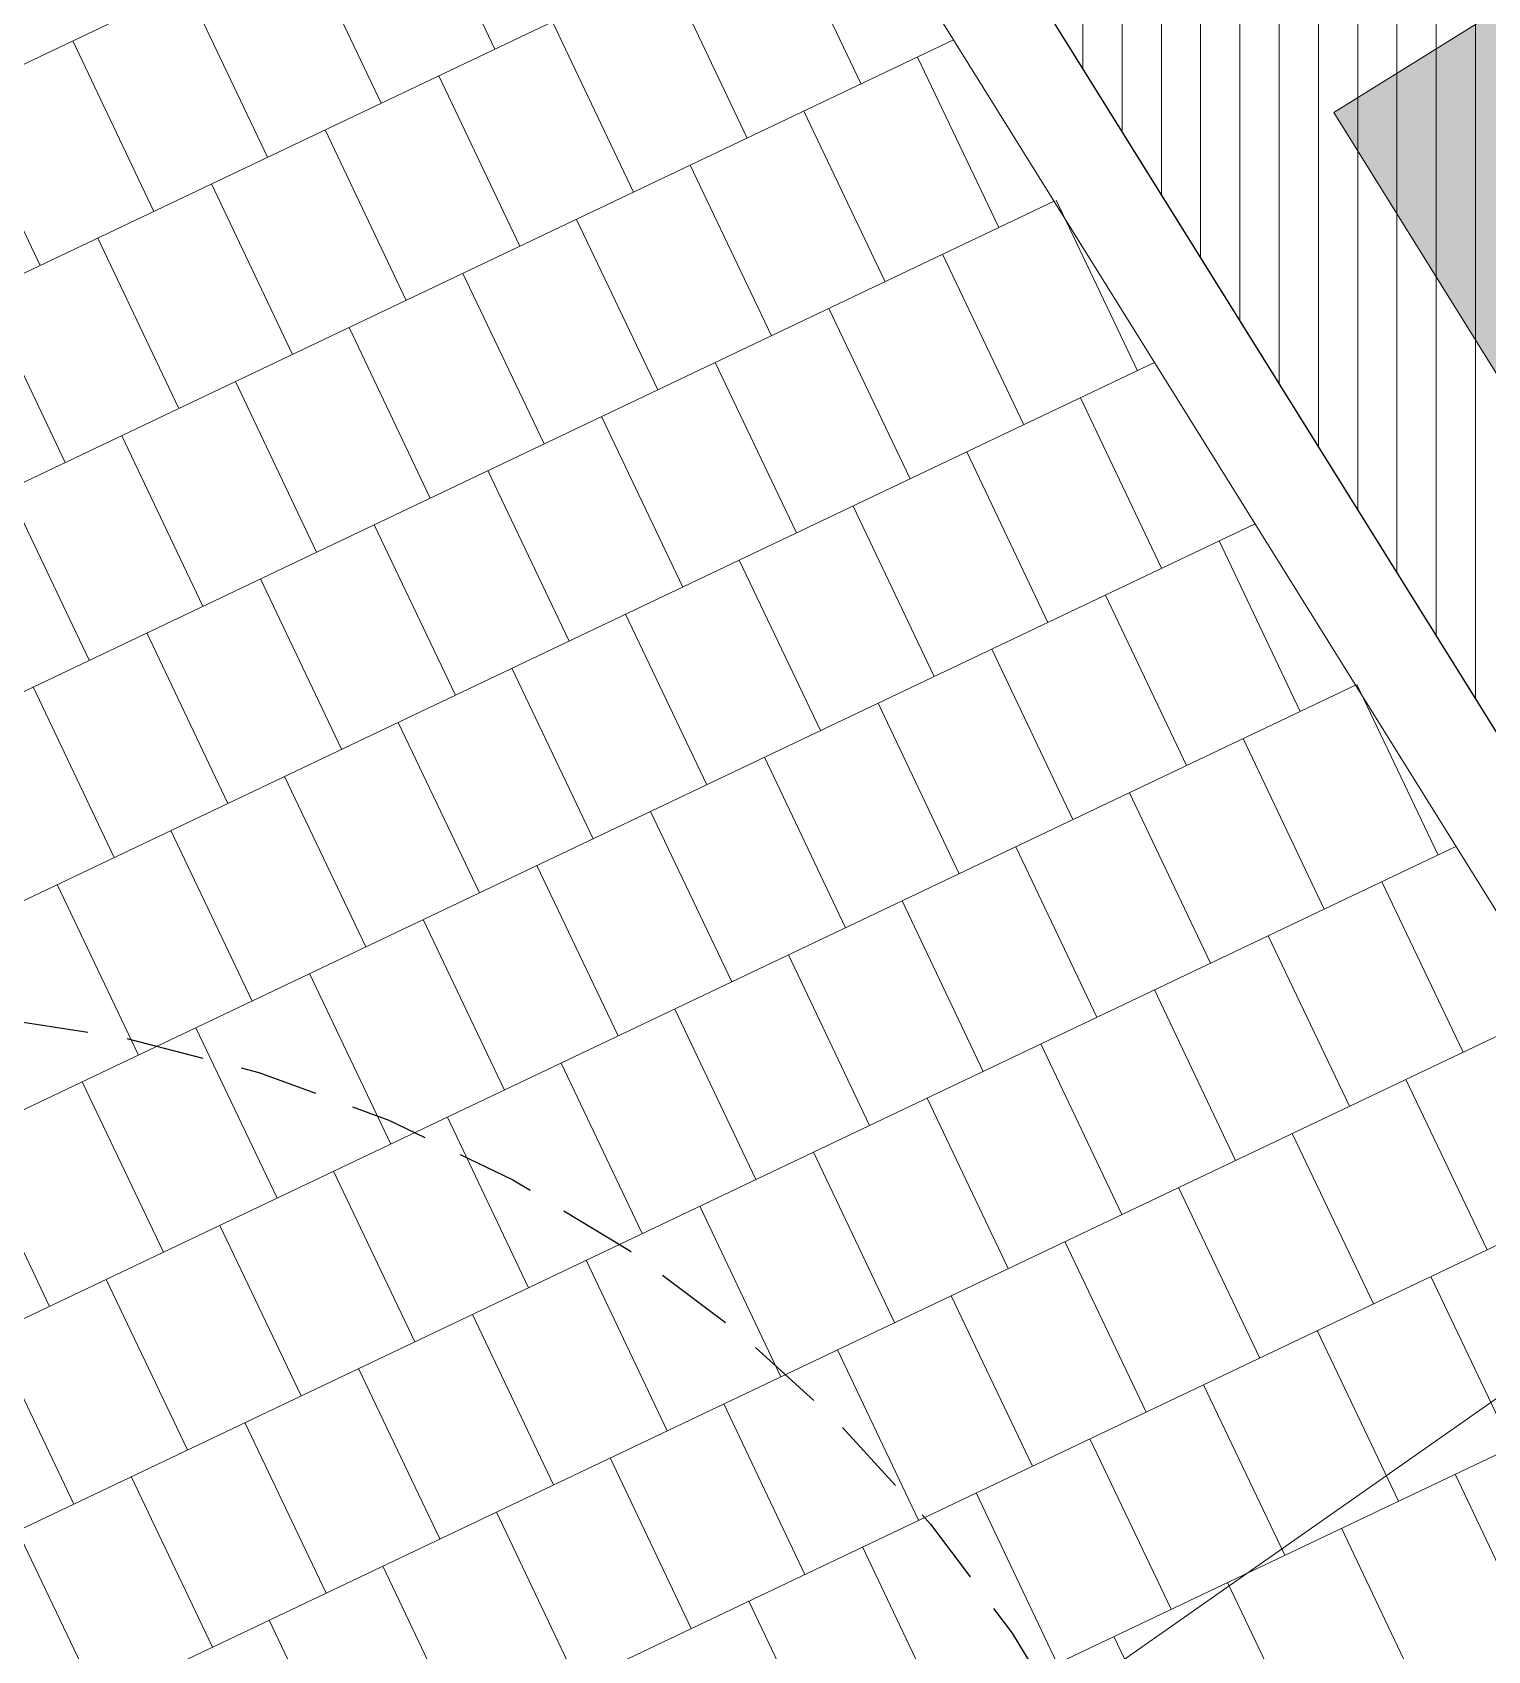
# Model space of a CAD drawing. Header units: metres. Extents: x 678805 to 1359287, y 2747329 to 5497370.
# Drawn here: x 679679.28 to 679683.9, y 2748547.64 to 2748552.78 of the extents above; entities that cross this region are included whole.
import ezdxf
from ezdxf.enums import TextEntityAlignment as Align

# ---------------------------------------------------------------- set-up
doc = ezdxf.new("R2010")
doc.units = ezdxf.units.M
doc.linetypes.add('XREF_MON_SFT_TREES$0$HIDDEN', pattern=[0.375, 0.25, -0.125])
for name, color, linetype in [('00_XREF_MON_HSC_PAVEMENT', 7, 'Continuous'), ('00_XREF_TWQ_BUILDINGS', 7, 'Continuous'), ('00_XREF_TWQ_SFT_TREES', 7, 'Continuous'), ('XREF_MON_GENERAL_LAYOUT$0$02-L-Edge Line Step -10cm', 6, 'Continuous'), ('XREF_MON_SFT_TREES$0$SL_TREE_CANOPY', 251, 'XREF_MON_SFT_TREES$0$HIDDEN')]:
    doc.layers.add(name, color=color, linetype=linetype)
doc.layers.add('02-L-Waterfeatures 01', color=7, linetype='Continuous', true_color=0x4da6ff)
doc.layers.add('XREF_MON_SFT_TREES$0$SL_TREE_CERCIDIUM_FLORIDUM', color=7, linetype='Continuous', true_color=0xe0e000)
for name, color, linetype, lineweight in [('XREF_MON_GENERAL_LAYOUT$0$02-L-Level Curves 0.25-0.75m', 33, 'Continuous', 5), ('XREF_MON_GENERAL_LAYOUT$0$02-L-Material Change', 251, 'Continuous', 5), ('XREF_MON_HSC_FURNITURE$0$03-PG-CBIncluded', 8, 'Continuous', 5)]:
    doc.layers.add(name, color=color, linetype=linetype, lineweight=lineweight)
for name, color, linetype, lineweight, true_color in [('XREF_MON_HSC_PAVEMENT$0$02-L-Joints-Paviment_07_Precast Concrete Blocks 60X40', 7, 'Continuous', 5, 0x999999), ('XREF_MON_HSC_PAVEMENT$0$03-TR-Pavement_02_Sealed Gravel', 7, 'Continuous', 5, 0x38321e), ('XREF_MON_HSC_PAVEMENT$0$03-TR-Pavement_07_Precast Concrete Blocks 60X40', 7, 'Continuous', 5, 0x999999)]:
    doc.layers.add(name, color=color, linetype=linetype, lineweight=lineweight, true_color=true_color)
doc.layers.get('XREF_MON_SFT_TREES$0$SL_TREE_CERCIDIUM_FLORIDUM').off()
doc.styles.add('XREF_MON_GENERAL_LAYOUT$0$Standard', font='arial.ttf')

# ---------------------------------------------------------------- blocks, each defined once
blk = doc.blocks.new('XREF_MON_SFT_TREES$0$cercidium_floridum')
at = {"layer": 'XREF_MON_SFT_TREES$0$SL_TREE_CANOPY', "linetype": 'XREF_MON_SFT_TREES$0$HIDDEN'}
blk.add_circle((0, 0), 4.5, dxfattribs=at)
blk = doc.blocks.new('XREF_MON_SFT_TREES')
at = {"layer": 'XREF_MON_SFT_TREES$0$SL_TREE_CERCIDIUM_FLORIDUM', "rotation": 25.44812939262281}
blk.add_blockref('XREF_MON_SFT_TREES$0$cercidium_floridum', (679678.6599, 2748545.1777), dxfattribs=at)
blk = doc.blocks.new('XREF_MON_HSC_PAVEMENT')
at = {"layer": 'XREF_MON_HSC_PAVEMENT$0$03-TR-Pavement_02_Sealed Gravel', "linetype": 'Continuous'}
h = blk.add_hatch(dxfattribs=at)
h.set_pattern_fill('ANSI31', color=256, scale=0.0393, angle=45)
h.set_pattern_definition([(90, (652974.11672, 2717198.73223), (-0.1247775, 0), [])])
h.paths.add_polyline_path([(679677.2009, 2748573.5546), (679683.0406, 2748573.7775), (679687.3293, 2748576.1765), (679693.3946, 2748575.7205), (679695.7555, 2748576.8209), (679698.8989, 2748570.0766), (679696.8758, 2748565.4093), (679691.299, 2748563.5819), (679690.5587, 2748563.1846), (679688.2042, 2748561.0701), (679682.2467, 2748562.3127), (679677.0212, 2748573.4668)])
h.paths.add_polyline_path([(679758.6402, 2748582.4434), (679748.1573, 2748599.3195), (679704.6533, 2748591.9434), (679666.232, 2748578.9733), (679685.6891, 2748547.7299)])
at = {"layer": 'XREF_MON_HSC_PAVEMENT$0$02-L-Joints-Paviment_07_Precast Concrete Blocks 60X40'}
for points in [[(679680.7483, 2748552.7274), (679680.4905, 2748553.2692)], [(679681.9113, 2748552.6164), (679681.6535, 2748553.1582)], [(679680.3871, 2748552.5556), (679680.1293, 2748553.0974)], [(679681.5501, 2748552.4446), (679681.2923, 2748552.9864)], [(679680.0259, 2748552.3837), (679679.7681, 2748552.9255)], [(679681.1889, 2748552.2727), (679680.9311, 2748552.8145)], [(679679.6647, 2748552.2118), (679679.4069, 2748552.7536)], [(679682.349, 2748552.1602), (679682.0912, 2748552.702)], [(679680.8277, 2748552.1008), (679680.5699, 2748552.6426)], [(679679.3035, 2748552.0399), (679679.0457, 2748552.5817)], [(679681.9878, 2748551.9883), (679681.73, 2748552.5301)], [(679680.4665, 2748551.9289), (679680.2087, 2748552.4707)], [(679681.6266, 2748551.8165), (679681.3688, 2748552.3582)], [(679680.1053, 2748551.7571), (679679.8475, 2748552.2988)], [(679682.7896, 2748551.7055), (679682.5318, 2748552.2472)], [(679681.2654, 2748551.6446), (679681.0076, 2748552.1864)], [(679679.7442, 2748551.5852), (679679.4863, 2748552.127)], [(679682.4284, 2748551.5336), (679682.1706, 2748552.0754)], [(679680.9042, 2748551.4727), (679680.6464, 2748552.0145)], [(679679.383, 2748551.4133), (679679.1252, 2748551.9551)], [(679682.0672, 2748551.3617), (679681.8094, 2748551.9035)], [(679680.543, 2748551.3008), (679680.2852, 2748551.8426)], [(679681.706, 2748551.1898), (679681.4482, 2748551.7316)], [(679680.1818, 2748551.129), (679679.924, 2748551.6707)], [(679682.8661, 2748551.0774), (679682.6083, 2748551.6191)], [(679681.3449, 2748551.018), (679681.087, 2748551.5597)], [(679679.8206, 2748550.9571), (679679.5628, 2748551.4989)], [(679682.5049, 2748550.9055), (679682.2471, 2748551.4473)], [(679680.9837, 2748550.8461), (679680.7258, 2748551.3879)], [(679679.4594, 2748550.7852), (679679.2016, 2748551.327)], [(679682.1437, 2748550.7336), (679681.8859, 2748551.2754)], [(679680.6225, 2748550.6742), (679680.3647, 2748551.216)], [(679683.3067, 2748550.6226), (679683.0489, 2748551.1644)], [(679681.7825, 2748550.5617), (679681.5247, 2748551.1035)], [(679680.2613, 2748550.5023), (679680.0035, 2748551.0441)], [(679682.9455, 2748550.4507), (679682.6877, 2748550.9925)], [(679681.4213, 2748550.3899), (679681.1635, 2748550.9316)], [(679679.9001, 2748550.3304), (679679.6423, 2748550.8722)], [(679682.5844, 2748550.2788), (679682.3265, 2748550.8206)], [(679681.0601, 2748550.218), (679680.8023, 2748550.7598)], [(679679.5389, 2748550.1586), (679679.2811, 2748550.7004)], [(679683.7444, 2748550.1664), (679683.4866, 2748550.7082)], [(679682.2232, 2748550.107), (679681.9654, 2748550.6488)], [(679680.6989, 2748550.0461), (679680.4411, 2748550.5879)], [(679683.3832, 2748549.9945), (679683.1254, 2748550.5363)], [(679681.862, 2748549.9351), (679681.6042, 2748550.4769)], [(679680.3378, 2748549.8742), (679680.0799, 2748550.416)], [(679683.022, 2748549.8226), (679682.7642, 2748550.3644)], [(679681.5008, 2748549.7632), (679681.243, 2748550.305)], [(679679.9766, 2748549.7023), (679679.7188, 2748550.2441)], [(679682.6608, 2748549.6507), (679682.403, 2748550.1925)], [(679681.1396, 2748549.5913), (679680.8818, 2748550.1331)], [(679683.8239, 2748549.5397), (679683.566, 2748550.0815)], [(679679.6154, 2748549.5305), (679679.3576, 2748550.0723)], [(679682.2996, 2748549.4789), (679682.0418, 2748550.0207)], [(679680.7784, 2748549.4195), (679680.5206, 2748549.9612)], [(679683.4627, 2748549.3679), (679683.2049, 2748549.9097)], [(679681.9385, 2748549.307), (679681.6806, 2748549.8488)], [(679680.4172, 2748549.2476), (679680.1594, 2748549.7894)], [(679683.1015, 2748549.196), (679682.8437, 2748549.7378)], [(679681.5773, 2748549.1351), (679681.3194, 2748549.6769)], [(679680.056, 2748549.0757), (679679.7982, 2748549.6175)], [(679682.7403, 2748549.0241), (679682.4825, 2748549.5659)], [(679681.2161, 2748548.9632), (679680.9583, 2748549.505)], [(679679.6948, 2748548.9038), (679679.437, 2748549.4456)], [(679683.9003, 2748548.9116), (679683.6425, 2748549.4534)], [(679682.3791, 2748548.8522), (679682.1213, 2748549.394)], [(679680.8549, 2748548.7914), (679680.5971, 2748549.3331)], [(679679.3336, 2748548.732), (679679.0758, 2748549.2737)], [(679683.5391, 2748548.7398), (679683.2813, 2748549.2815)], [(679682.0179, 2748548.6804), (679681.7601, 2748549.2221)], [(679680.4937, 2748548.6195), (679680.2359, 2748549.1613)], [(679683.178, 2748548.5679), (679682.9201, 2748549.1097)], [(679681.6567, 2748548.5085), (679681.3989, 2748549.0503)], [(679680.1325, 2748548.4476), (679679.8747, 2748548.9894)], [(679682.8168, 2748548.396), (679682.559, 2748548.9378)], [(679681.2955, 2748548.3366), (679681.0377, 2748548.8784)], [(679679.7713, 2748548.2757), (679679.5135, 2748548.8175)], [(679683.9798, 2748548.285), (679683.722, 2748548.8268)], [(679682.4556, 2748548.2241), (679682.1978, 2748548.7659)], [(679680.9343, 2748548.1647), (679680.6765, 2748548.7065)], [(679679.4101, 2748548.1039), (679679.1523, 2748548.6456)], [(679683.6186, 2748548.1131), (679683.3608, 2748548.6549)], [(679682.0944, 2748548.0523), (679681.8366, 2748548.594)], [(679680.5731, 2748547.9929), (679680.3153, 2748548.5346)], [(679683.2574, 2748547.9413), (679682.9996, 2748548.483)], [(679681.7332, 2748547.8804), (679681.4754, 2748548.4222)], [(679680.212, 2748547.821), (679679.9541, 2748548.3628)], [(679682.8962, 2748547.7694), (679682.6384, 2748548.3112)], [(679681.372, 2748547.7085), (679681.1142, 2748548.2503)], [(679679.8508, 2748547.6491), (679679.593, 2748548.1909)], [(679684.0563, 2748547.6569), (679683.7985, 2748548.1987)], [(679682.535, 2748547.5975), (679682.2772, 2748548.1393)], [(679681.0108, 2748547.5366), (679680.753, 2748548.0784)], [(679679.4896, 2748547.4772), (679679.2318, 2748548.019)], [(679683.6951, 2748547.485), (679683.4373, 2748548.0268)], [(679682.1738, 2748547.4256), (679681.916, 2748547.9674)], [(679680.6496, 2748547.3647), (679680.3918, 2748547.9065)], [(679683.3339, 2748547.3131), (679683.0761, 2748547.8549)], [(679681.8127, 2748547.2537), (679681.5548, 2748547.7955)], [(679680.2884, 2748547.1929), (679680.0306, 2748547.7347)], [(679682.9727, 2748547.1413), (679682.7149, 2748547.6831)]]:
    blk.add_lwpolyline(points, dxfattribs=at)
at = {"layer": 'XREF_MON_HSC_PAVEMENT$0$03-TR-Pavement_07_Precast Concrete Blocks 60X40'}
for p, q in [((679659.1795, 2748543.1282), (679681.567, 2748553.7816)), ((679659.438, 2748542.5867), (679681.8862, 2748553.269)), ((679659.6966, 2748542.0453), (679682.2054, 2748552.7564)), ((679659.9552, 2748541.5039), (679682.5246, 2748552.2438)), ((679660.2137, 2748540.9624), (679682.8438, 2748551.7313)), ((679660.4723, 2748540.421), (679683.1631, 2748551.2187)), ((679660.7308, 2748539.8796), (679683.4823, 2748550.7061)), ((679660.9894, 2748539.3381), (679683.8015, 2748550.1936)), ((679661.248, 2748538.7967), (679684.1207, 2748549.681)), ((679661.5065, 2748538.2553), (679684.4399, 2748549.1684)), ((679679.288, 2748546.0524), (679684.7591, 2748548.6558))]:
    blk.add_line(p, q, dxfattribs=at)
blk = doc.blocks.new('XREF_MON_HSC_FURNITURE$0$Bicycle rack')
at = {"true_color": 0xfcfcfc}
h = blk.add_hatch(color=7, dxfattribs=at)
h.dxf.hatch_style = 1
h.paths.add_polyline_path([(3659.3427, 29.6215), (3659.3427, 34.4316), (3657.5927, 34.4316), (3657.5927, 29.6215)])
blk.add_lwpolyline([(3659.3427, 29.6215), (3659.3427, 34.4316), (3657.5927, 34.4316), (3657.5927, 29.6215)], close=True)
blk = doc.blocks.new('XREF_MON_HSC_FURNITURE')
at = {"layer": 'XREF_MON_HSC_FURNITURE$0$03-PG-CBIncluded', "rotation": 211.9125199349461}
blk.add_blockref('XREF_MON_HSC_FURNITURE$0$Bicycle rack', (682774.0103, 2750512.0859), dxfattribs=at)
blk = doc.blocks.new('XREF_MON_GENERAL_LAYOUT')
at = {"layer": 'XREF_MON_GENERAL_LAYOUT$0$02-L-Edge Line Step -10cm'}
blk.add_line((679666.2323, 2748578.9734), (679687.861, 2748544.2423), dxfattribs=at)
at = {"layer": 'XREF_MON_GENERAL_LAYOUT$0$02-L-Level Curves 0.25-0.75m', "ltscale": 0.3}
blk.add_lwpolyline([(679663.2359, 2748533.9378), (679759.7846, 2748601.5952), (679760.0086, 2748617.6761)], dxfattribs=at)
at = {"layer": 'XREF_MON_GENERAL_LAYOUT$0$02-L-Material Change', "ltscale": 0.3}
blk.add_line((679665.7773, 2748579.1364), (679687.6416, 2748544.0271), dxfattribs=at)
at = {"style": 'XREF_MON_GENERAL_LAYOUT$0$Standard'}
for tag, rotation, p in [('604,00', 330.2643, (679905.7703, 2748776.5578)), ('603,00', 330.2643, (679901.8609, 2748753.4772)), ('600,00', 133.826, (679944.5968, 2748745.1526)), ('602,00', 330.2643, (679883.3192, 2748738.7269)), ('601,00', 117.8906, (679920.972, 2748732.8701)), ('601,00', 330.2643, (679864.7775, 2748723.9765)), ('600,00', 40.8833, (679777.4054, 2748705.4436, 1.17)), ('602,00', 330.2643, (679941.2749, 2748705.483)), ('601,00', 40.8833, (679701.7984, 2748703.8886, 1.17)), ('598,00', 62.091, (679810.2666, 2748702.6187)), ('600,00', 330.2643, (679877.7815, 2748691.1312)), ('600,00', 19.5511, (679920.4438, 2748685.4955)), ('601,00', 330.2643, (679934.8129, 2748683.8036)), ('599,00', 330.2643, (679854.5671, 2748679.0611)), ('600,00', 88.3928, (679743.9135, 2748675.5716)), ('599,00', 20.6086, (679924.2599, 2748675.2164)), ('601,00', 88.3928, (679728.0346, 2748671.3178, -2)), ('602,00', 88.3928, (679711.8258, 2748665.9661, -1)), ('603,00', 88.3928, (679695.6151, 2748660.611)), ('599,00', 40.8833, (679788.8073, 2748655.8292, 1.17)), ('601,00', 40.8833, (679627.6123, 2748644.6026, 1.17)), ('603,00', 41.7058, (679702.4989, 2748628.4844, 1.17)), ('600,00', 40.8833, (679645.925, 2748597.9261, 1.17)), ('599,00', 34.2277, (679673.5744, 2748555.136, 5.34))]:
    blk.add_attdef(tag, text='', height=1, rotation=rotation, dxfattribs=at).set_placement(p, align=Align.MIDDLE)
at = {"ltscale": 0.3, "style": 'XREF_MON_GENERAL_LAYOUT$0$Standard'}
for tag, rotation, p in [('603,50', 330.2643, (679911.5006, 2748760.5702)), ('602,50', 330.2643, (679892.8647, 2748745.8464)), ('600,50', 133.826, (679933.0483, 2748738.7294)), ('601,50', 330.2643, (679873.5807, 2748731.6715)), ('601,50', 101.2857, (679909.522, 2748726.9453)), ('602,50', 330.2643, (679948.6249, 2748713.8598)), ('600,50', 39.606, (679743.2426, 2748706.9713)), ('600,50', 330.2643, (679880.266, 2748702.726)), ('600,50', 17.3537, (679917.6151, 2748690.5539)), ('599,50', 330.2643, (679867.1975, 2748684.7162)), ('599,50', 18.8944, (679921.7104, 2748680.5784)), ('599,50', 39.606, (679778.9915, 2748677.2412)), ('600,50', 88.3928, (679735.9249, 2748673.5861)), ('601,50', 88.3928, (679719.9063, 2748668.581)), ('602,50', 88.3928, (679703.4738, 2748663.4518)), ('598,50', 330.2643, (679861.7651, 2748662.3968)), ('601,50', 39.606, (679610.5133, 2748662.0612)), ('600,00', 41.7058, (679752.3076, 2748637.6854)), ('601,00', 41.7058, (679736.0441, 2748634.5376)), ('599,00', 35.0835, (679763.0433, 2748634.415, 1.17)), ('602,00', 41.7058, (679720.1743, 2748633.0959, 1.17)), ('600,00', 35.0835, (679747.0628, 2748629.9031, 1.17)), ('601,00', 35.0835, (679731.2456, 2748625.2389, 1.17)), ('600,50', 39.606, (679636.9197, 2748621.3387)), ('602,00', 35.0835, (679715.3998, 2748620.6394, 1.17)), ('599,50', 28.7604, (679659.4816, 2748574.3233))]:
    blk.add_attdef(tag, text='', height=1, rotation=rotation, dxfattribs=at).set_placement(p, align=Align.MIDDLE)

msp = doc.modelspace()

# ---------------------------------------------------------------- block references
at = {"layer": '00_XREF_MON_HSC_PAVEMENT'}
msp.add_blockref('XREF_MON_HSC_PAVEMENT', (0, 0), dxfattribs=at)
at = {"layer": '00_XREF_TWQ_BUILDINGS'}
msp.add_blockref('XREF_MON_HSC_FURNITURE', (0, 0), dxfattribs=at)
at = {"layer": '00_XREF_TWQ_SFT_TREES'}
msp.add_blockref('XREF_MON_SFT_TREES', (0, 0), dxfattribs=at)
at = {"layer": '02-L-Waterfeatures 01', "color": 18, "true_color": 0x000000}
msp.add_blockref('XREF_MON_GENERAL_LAYOUT', (0, 0), dxfattribs=at)

doc.saveas('drawing.dxf')
